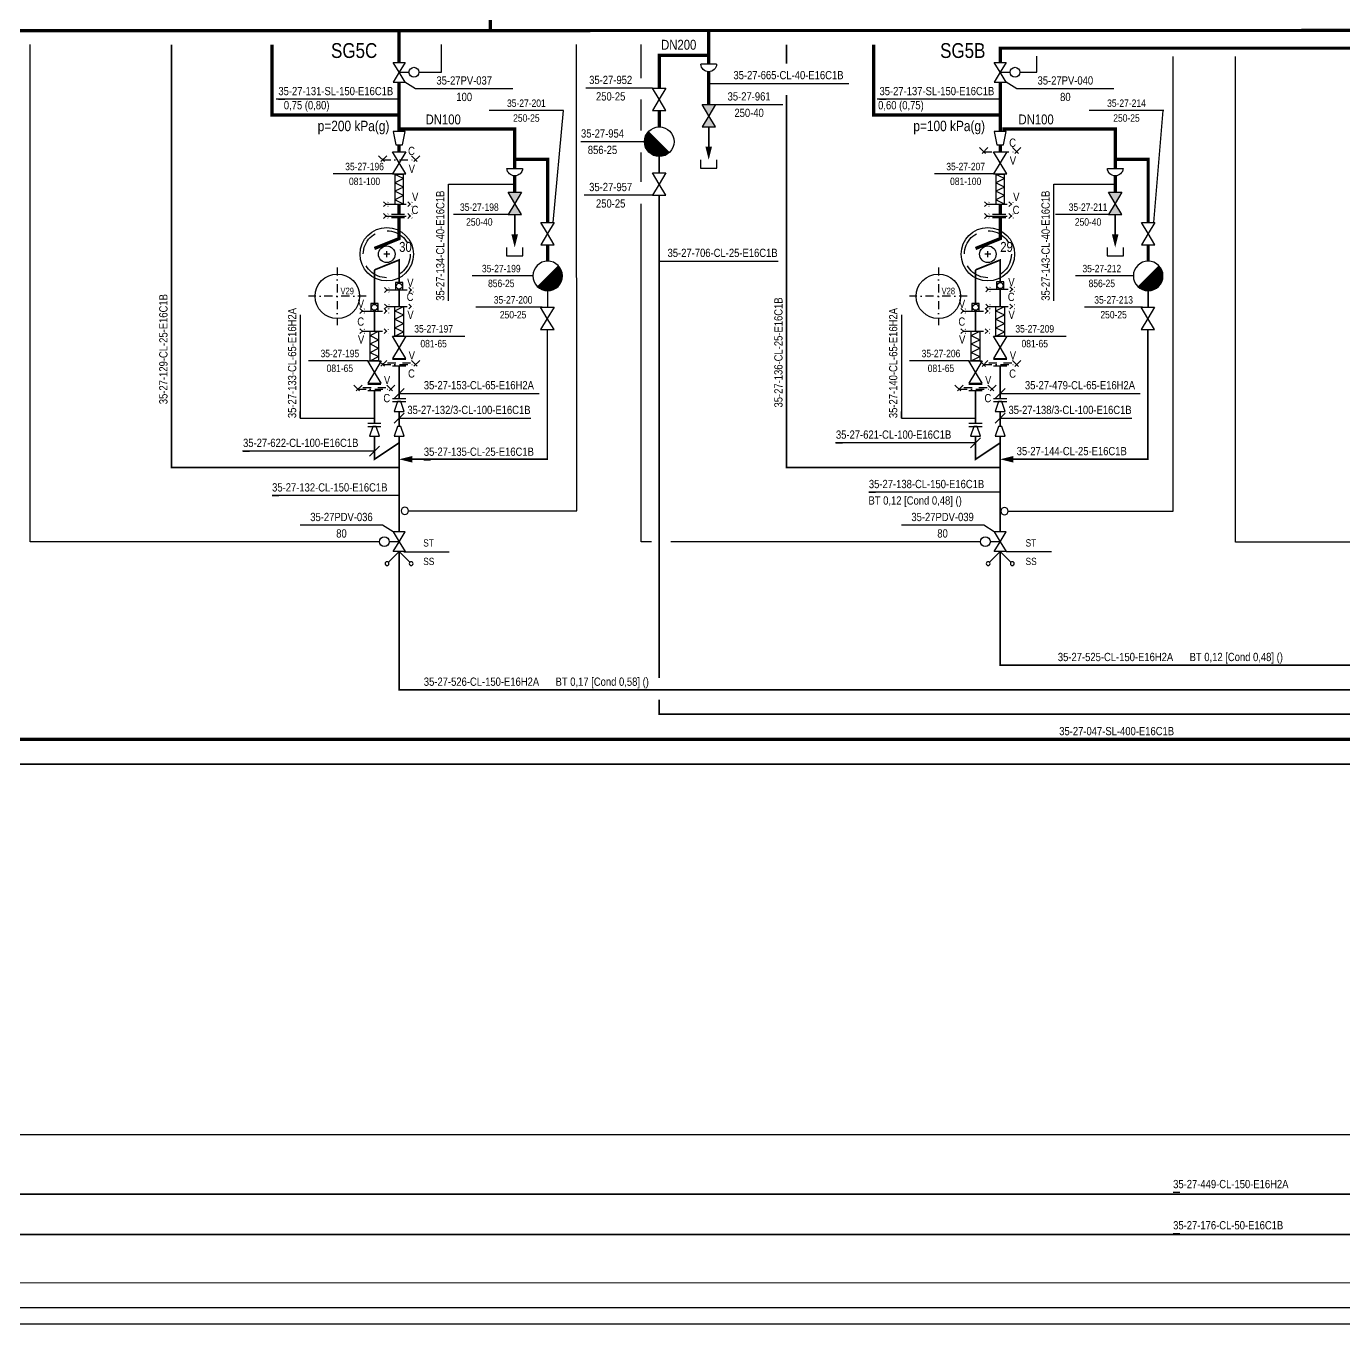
# Model space of a CAD drawing. Header units: millimetres. Extents: x -415 to 12957, y -5 to 599.
# Drawn here: x 3589.3 to 3989.3, y -0.2 to 393.9 of the extents above; entities that cross this region are included whole.
import ezdxf
from ezdxf.enums import TextEntityAlignment as Align

# ---------------------------------------------------------------- set-up
doc = ezdxf.new("R2010")
doc.units = ezdxf.units.MM
doc.header["$LTSCALE"] = 10
doc.header["$MEASUREMENT"] = 0
for name, pattern in [('CENTER', [2, 1.25, -0.25, 0.25, -0.25]), ('DASHDOT2', [0.5, 0.25, -0.125, 0, -0.125]), ('DASHED', [0.75, 0.5, -0.25])]:
    doc.linetypes.add(name, pattern=pattern)
doc.layers.get('0').update_dxf_attribs({"linetype": 'CONTINUOUS'})
doc.layers.add('BALANSSI', color=3, linetype='CONTINUOUS', lineweight=25)
for name, color, linetype in [('HOYRYRYHMIEN NIMET', 30, 'CONTINUOUS'), ('KUIVATUSSYLINTERIN_N', 7, 'CONTINUOUS'), ('KUIVATUSSYLINTERIT', 31, 'CONTINUOUS'), ('METALLILETKUT', 7, 'CONTINUOUS'), ('NAKOLASIT', 7, 'CONTINUOUS'), ('P-A-SHEET', 3, 'CONTINUOUS'), ('P-COND', 4, 'CONTINUOUS'), ('P-CVPOS', 7, 'CONTINUOUS'), ('P-DELIVERY_LIMIT', 1, 'DASHDOT2'), ('P-FITTINGS', 7, 'CONTINUOUS'), ('P-INSTRU', 7, 'CONTINUOUS'), ('P-LINEPOS', 7, 'CONTINUOUS'), ('P-OTHER', 7, 'CONTINUOUS'), ('P-STEAM1', 6, 'CONTINUOUS'), ('P-SYMB', 7, 'CONTINUOUS'), ('P-TEXT', 7, 'CONTINUOUS'), ('P-VALVEPOS', 7, 'CONTINUOUS'), ('P-VENTS', 7, 'CONTINUOUS'), ('P-WATER', 3, 'CONTINUOUS'), ('VAC-TELA_NUMEROT', 7, 'CONTINUOUS'), ('VAC-TELAT', 31, 'CONTINUOUS'), ('VEDENEROTTIMET', 7, 'CONTINUOUS')]:
    doc.layers.add(name, color=color, linetype=linetype)
doc.styles.add('ARIAL', font='ARIALN.TTF')
doc.styles.add('ARIALN', font='ARIALN.TTF')
doc.styles.add('MODESTD', font='ARIALN.TTF')
doc.styles.add('ROMANS', font='ARIALN.TTF')
doc.styles.get("Standard").update_dxf_attribs({"font": 'ARIALN.TTF'})

# ---------------------------------------------------------------- blocks, each defined once
blk = doc.blocks.new('PPI_1100A')
at = {"color": 0, "linetype": 'ByBlock'}
blk.add_line((0, 0), (2, 0), dxfattribs=at)
blk = doc.blocks.new('PPI_1000A')
at = {"color": 0, "linetype": 'ByBlock'}
blk.add_line((-1, 0), (1, 0), dxfattribs=at)
blk = doc.blocks.new('PPI_0103B')
at = {"color": 0, "linetype": 'ByBlock'}
blk.add_circle((0, 0), 1.25, dxfattribs=at)
blk = doc.blocks.new('LPoist')
at = {"const_width": 3.75}
blk.add_lwpolyline([(1.33, 2.42, -1), (-1.33, 5.08, -5.843182)], format="xyb", dxfattribs=at)
blk.add_circle((0, 3.75), 3.75)
blk = doc.blocks.new('PPI_0900A')
at = {"color": 0, "linetype": 'ByBlock'}
blk.add_line((-2.5, 0), (2.5, 0), dxfattribs=at)
blk = doc.blocks.new('CVO5B7E')
at = {"color": 0, "linetype": 'Continuous'}
blk.add_lwpolyline([(-1.5, 4.5, -1), (1.5, 4.5, -1), (-1.5, 4.5)], format="xyb", close=True, dxfattribs=at)
blk.add_lwpolyline([(0, 0), (0, 3)], dxfattribs=at)
at = {"layer": 'P-VENTS', "color": 0, "linetype": 'Continuous'}
for points in [[(-3, -1.8), (-3, 1.8), (0, 0)], [(3, -1.8), (3, 1.8), (0, 0)]]:
    blk.add_lwpolyline(points, close=True, dxfattribs=at)
blk = doc.blocks.new('CVO5BA3')
at = {"color": 0, "linetype": 'Continuous'}
blk.add_lwpolyline([(-1.5, 4.5, -1), (1.5, 4.5, -1), (-1.5, 4.5)], format="xyb", close=True, dxfattribs=at)
blk.add_lwpolyline([(0, 0), (0, 3)], dxfattribs=at)
at = {"layer": 'P-VENTS', "color": 0, "linetype": 'Continuous'}
for points in [[(-3, -1.8), (-3, 1.8), (0, 0)], [(3, -1.8), (3, 1.8), (0, 0)]]:
    blk.add_lwpolyline(points, close=True, dxfattribs=at)
blk = doc.blocks.new('P7A1100')
at = {"color": 0, "linetype": 'ByBlock'}
for points in [[(-3, -1.8), (-3, 1.8), (0, 0)], [(3, -1.8), (3, 1.8), (0, 0)]]:
    blk.add_lwpolyline(points, close=True, dxfattribs=at)
blk = doc.blocks.new('P7A1305')
at = {"color": 0, "linetype": 'ByBlock'}
blk.add_solid([(-4, -1), (-4, 1), (0, 0)], dxfattribs=at)
blk = doc.blocks.new('LAI2587')
for p, q in [((0, 0), (2.5, 0)), ((0, -8.75), (0, 0)), ((2.5, 0), (2.5, -8.75)), ((2.5, -8.75), (0, -8.75))]:
    blk.add_line(p, q)
blk = doc.blocks.new('FLEXIBLE-JOINT')
for p, q in [((1.25, 8.75), (-1.25, 7.5)), ((1.25, 6.25), (-1.25, 7.5)), ((1.25, 6.25), (-1.25, 5)), ((1.25, 3.75), (-1.25, 5)), ((1.25, 3.75), (-1.25, 2.5)), ((1.25, 1.25), (-1.25, 2.5)), ((1.25, 1.25), (-1.25, 0))]:
    blk.add_line(p, q)
at = {"rotation": 180}
blk.add_blockref('LAI2587', (1.25, 0), dxfattribs=at)
blk = doc.blocks.new('PRO66DD')
h = blk.add_hatch(color=0)
h.paths.add_polyline_path([(-3, 1.8), (-3, -1.8), (0, 0)])
h.paths.add_polyline_path([(3, -1.8), (3, 1.8), (0, 0)])
at = {"layer": 'P-VENTS', "color": 0, "linetype": 'Continuous'}
for points in [[(-3, -1.8), (-3, 1.8), (0, 0)], [(3, -1.8), (3, 1.8), (0, 0)]]:
    blk.add_lwpolyline(points, close=True, dxfattribs=at)
blk = doc.blocks.new('P7A1210')
at = {"color": 0, "linetype": 'ByBlock'}
blk.add_lwpolyline([(-3, 1.5), (-3, -1.5), (0, -0.5), (0, 0.5)], close=True, dxfattribs=at)
blk = doc.blocks.new('P7A1215')
at = {"color": 0, "linetype": 'ByBlock'}
for p, q in [((0, 2), (0, -2)), ((1, 2), (1, -2))]:
    blk.add_line(p, q, dxfattribs=at)
blk = doc.blocks.new('p7a1370')
at = {"color": 0, "linetype": 'ByBlock'}
for p, q in [((1.25, 1.25), (-1.25, -1.25)), ((-1.25, 1.25), (1.25, -1.25))]:
    blk.add_line(p, q, dxfattribs=at)
blk = doc.blocks.new('A$A7D25')
at = {"layer": 'P-DELIVERY_LIMIT'}
blk.add_lwpolyline([(1.25, 1.25), (11.25, 1.25)], dxfattribs=at)
for p in [(1.25, 1.25), (11.25, 1.25)]:
    blk.add_blockref('p7a1370', p, dxfattribs=at)
blk = doc.blocks.new('P7A1245')
at = {"color": 0, "linetype": 'Continuous'}
for points in [[(-2, 1.8), (-2, -1.8)], [(2, 1), (-2, 1.8)], [(2, -1), (2, 1)], [(-2, -1.8), (2, -1)]]:
    blk.add_lwpolyline(points, dxfattribs=at)
blk = doc.blocks.new('P7A1304')
at = {"color": 0, "linetype": 'ByBlock'}
blk.add_line((1.5, 1.5), (-1.5, -1.5), dxfattribs=at)
blk = doc.blocks.new('PPI_2100A')
at = {"color": 0, "linetype": 'ByBlock'}
blk.add_line((0, 0), (2, 0), dxfattribs=at)
blk = doc.blocks.new('P7A1330')
at = {"color": 0, "linetype": 'ByBlock'}
for q in [(-3.25, 3.25), (3.25, 3.25)]:
    blk.add_line((0, 0), q, dxfattribs=at)
for centre, start, end in [((-3.66, 3.66), 90, 270), ((-3.66, 3.66), 270, 90), ((3.66, 3.66), 90, 270), ((3.66, 3.66), 270, 90)]:
    blk.add_arc(centre, 0.575, start, end, dxfattribs=at)
blk = doc.blocks.new('P7A1325')
at = {"color": 0, "linetype": 'ByBlock'}
for p, q in [((-9, -1.5), (-6, 1.5)), ((-9, 1.5), (-6, -1.5)), ((6, -1.5), (9, 1.5)), ((6, 1.5), (9, -1.5))]:
    blk.add_line(p, q, dxfattribs=at)
at = {"color": 0, "linetype": 'CENTER'}
blk.add_line((-7.5, 0), (7.5, 0), dxfattribs=at)
blk = doc.blocks.new('P7A1241')
at = {"color": 0, "linetype": 'ByBlock'}
for p, q in [((-1, -2), (-1, 2)), ((0, 3.5), (0, 1)), ((1, -2), (1, 2)), ((0, -1), (0, -3.5))]:
    blk.add_line(p, q, dxfattribs=at)

msp = doc.modelspace()

# ---------------------------------------------------------------- linework, layer by layer
at = {"layer": 'KUIVATUSSYLINTERIT', "linetype": 'Continuous'}
for points in [[(3699.64, 324.75), (3697.84, 324.75)], [(3698.74, 323.85), (3698.74, 325.65)], [(3882.14, 324.75), (3880.34, 324.75)], [(3881.24, 323.85), (3881.24, 325.65)]]:
    msp.add_lwpolyline(points, dxfattribs=at)
for centre, radius in [((3698.74, 324.75), 8.11), ((3881.24, 324.75), 8.11), ((3698.74, 324.75), 2.51), ((3881.24, 324.75), 2.51)]:
    msp.add_circle(centre, radius, dxfattribs=at)
at = {"layer": 'KUIVATUSSYLINTERIT', "linetype": 'DASHED', "ltscale": 1.5}
for centre in [(3698.74, 324.75), (3881.24, 324.75)]:
    msp.add_circle(centre, 7.14, dxfattribs=at)
at = {"layer": 'NAKOLASIT'}
for points in [[(3703.61, 313.92), (3703.61, 316.17), (3701.36, 316.17), (3701.36, 313.92)], [(3886.11, 314.11), (3886.11, 316.36), (3883.86, 316.36), (3883.86, 314.11)], [(3696.11, 307.52), (3696.11, 309.77), (3693.86, 309.77), (3693.86, 307.52)], [(3878.61, 307.52), (3878.61, 309.77), (3876.36, 309.77), (3876.36, 307.52)]]:
    msp.add_lwpolyline(points, close=True, dxfattribs=at)
at = {"layer": 'NAKOLASIT', "linetype": 'Continuous'}
for centre in [(3884.99, 315.23), (3702.49, 315.04), (3694.99, 308.64), (3877.49, 308.65)]:
    msp.add_circle(centre, 0.9, dxfattribs=at)
at = {"layer": 'P-A-SHEET', "color": 7, "const_width": 0.35}
for points in [[(-410, 0), (12952.06, 0), (12952.06, 594), (-410, 594)], [(-405, 5), (12947.06, 5), (12947.06, 589), (-405, 589)]]:
    msp.add_lwpolyline(points, close=True, dxfattribs=at)
at = {"layer": 'P-COND', "linetype": 'Continuous', "const_width": 0.5}
for points in [[(3702.49, 260), (3633.41, 260), (3633.41, 388.4)], [(3820.14, 382.59), (3820.14, 388.4)], [(3884.99, 260), (3820.14, 260), (3820.14, 373.08)], [(3781.49, 354.42), (3781.49, 349.42)], [(3781.49, 342.67), (3781.49, 196.12)], [(3694.99, 320), (3702.49, 323), (3702.49, 316.17)], [(3694.99, 320), (3694.99, 309.77)], [(3877.49, 320), (3884.99, 323), (3884.99, 316.36)], [(3877.49, 320), (3877.49, 309.77)], [(3702.49, 313.92), (3702.49, 311.13), (3702.49, 308.88)], [(3747.59, 313.65), (3747.59, 308.65)], [(3884.99, 314.11), (3884.99, 311.13), (3884.99, 308.88)], [(3929.91, 313.65), (3929.91, 308.65)], [(6127.26, 294.62), (6127.26, 307.5), (5149.96, 307.5), (5149.96, 39.42), (2539.99, 39.42), (2539.99, 175)], [(3694.99, 307.52), (3694.99, 303.63), (3694.99, 301.38)], [(3877.49, 307.52), (3877.49, 303.63), (3877.49, 301.38)], [(3747.49, 301.9), (3747.49, 262.5), (3705.56, 262.5)], [(3929.8, 301.9), (3929.8, 262.5), (3888.99, 262.5)], [(3781.49, 189.54), (3781.49, 185.17), (4292.49, 185.17), (4292.49, 165.17)]]:
    msp.add_lwpolyline(points, dxfattribs=at)
at = {"layer": 'P-COND', "const_width": 0.5}
for points in [[(3796.49, 363.42), (3796.49, 355.92)], [(3737.59, 336.8), (3737.59, 329.3)], [(3919.91, 336.8), (3919.91, 329.3)], [(-130.72, 27.08), (2740, 27.14), (2755, 27.14), (5492.84, 27.23), (5492.84, 295), (6065.89, 295), (6065.89, 213.23)], [(3702.49, 281), (3702.49, 287.5), (3702.49, 290.75)], [(3884.99, 281), (3884.99, 287.5), (3884.99, 290.75)], [(3694.99, 273.5), (3694.99, 280), (3694.99, 283.25)], [(3877.49, 273.5), (3877.49, 280), (3877.49, 283.25)], [(3702.49, 277), (3702.49, 272.5)], [(3884.99, 277), (3884.99, 272.5)], [(3694.99, 269.5), (3694.99, 262.5), (3702.49, 267.5)], [(3702.49, 269.5), (3702.49, 240.5)], [(3877.49, 269.5), (3877.49, 262.5), (3884.99, 267.5)], [(3884.99, 269.5), (3884.99, 240.5)], [(4299.99, 166.66), (4299.99, 192.5), (3702.49, 192.5), (3702.49, 234.5)], [(4309.99, 166.66), (4309.99, 200), (3884.99, 200), (3884.99, 234.5)], [(4284.99, 166.66), (4284.99, 170), (3517.49, 170), (3517.49, 175)]]:
    msp.add_lwpolyline(points, dxfattribs=at)
at = {"layer": 'P-CVPOS'}
for points in [[(3737.03, 375), (3707.49, 375), (3704.26, 377)], [(3919.53, 375), (3889.99, 375), (3886.76, 377)], [(3700.69, 240.5), (3697.49, 242.5), (3672.49, 242.5)], [(3883.19, 240.5), (3879.99, 242.5), (3854.99, 242.5)]]:
    msp.add_lwpolyline(points, dxfattribs=at)
at = {"layer": 'P-INSTRU', "linetype": 'Continuous'}
for points in [[(3696.45, 237.43), (3590.49, 237.44), (3590.49, 388.4)], [(3705.36, 246.85), (3756.47, 246.86), (3756.31, 388.4)], [(3708.49, 380), (3715.33, 380), (3715.33, 388.4)], [(3776.01, 378.24), (3776.01, 388.4)], [(3887.42, 246.72), (3937.49, 246.77), (3937.49, 384.74)], [(3776.01, 362.31), (3776.01, 371.68)], [(3776.01, 346.75), (3776.01, 355.64)], [(3779.15, 237.49), (3776.01, 237.49), (3776.01, 340.08)], [(3878.99, 237.49), (3785, 237.49)]]:
    msp.add_lwpolyline(points, dxfattribs=at)
at = {"layer": 'P-INSTRU'}
for points in [[(3891.03, 380.03), (3896.15, 380.03), (3896.15, 384.86)], [(4066.47, 237.37), (3956.44, 237.37), (3956.44, 384.74)], [(1362.79, 103.98), (1514.84, 103.98), (1514.84, 57.5), (5356.15, 57.5), (5356.15, 287.5), (6120.51, 287.5)]]:
    msp.add_lwpolyline(points, dxfattribs=at)
at = {"layer": 'P-LINEPOS'}
for points in [[(3796.49, 376.62), (3803.99, 376.62), (3831.49, 376.62), (3838.99, 376.62)], [(3717.48, 310.63), (3717.48, 346.05), (3737.59, 346.05)], [(3901.27, 310.63), (3901.27, 346.05), (3919.91, 346.05)], [(3781.49, 322.67), (3817.61, 322.67)], [(3702.49, 282.5), (3744.99, 282.5)], [(3884.99, 282.5), (3927.49, 282.5)], [(3702.49, 275), (3742.49, 275)], [(3884.99, 275), (3924.99, 275)], [(3694.99, 265), (3654.99, 265)], [(3877.49, 267.5), (3834.99, 267.5)]]:
    msp.add_lwpolyline(points, dxfattribs=at)
at = {"layer": 'P-OTHER'}
for points in [[(3702.49, 371.78), (3665.14, 371.78)], [(3884.99, 371.78), (3847.64, 371.78)], [(3672.49, 306.35), (3672.49, 275), (3694.99, 275)], [(3854.99, 306.35), (3854.99, 275), (3877.49, 275)], [(3884.99, 252.5), (3845.11, 252.5)], [(3702.49, 251.48), (3663.93, 251.48)], [(3703.91, 234.46), (3717.67, 234.46)], [(3886.79, 234.48), (3900.55, 234.48)]]:
    msp.add_lwpolyline(points, dxfattribs=at)
at = {"layer": 'P-STEAM1', "linetype": 'Continuous', "const_width": 1}
for points in [[(3362.5, 399.65), (3730.17, 399.66), (3730.17, 392.22)], [(3485.31, 392.66), (3729.67, 392.66)], [(3729.67, 392.66), (4094.25, 392.68)], [(3796.49, 382.42), (3796.49, 387.53), (3796.49, 392.67)], [(3702.49, 367.05), (3663.91, 367.02), (3663.91, 388.4)], [(3885.25, 367.01), (3846.61, 367.02), (3846.61, 388.4)], [(3781.49, 375.17), (3781.49, 385.17), (3796.49, 385.17)], [(3796.49, 380.17), (3796.49, 370.17)], [(3781.49, 363.42), (3781.49, 368.42)], [(3737.59, 348.55), (3737.59, 343.55)], [(3919.91, 348.55), (3919.91, 343.55)], [(3702.49, 340), (3702.49, 336.81)], [(3884.99, 340), (3884.99, 336.81)], [(3702.49, 335.81), (3702.49, 329.5), (3694.99, 326.5)], [(3884.99, 335.81), (3884.99, 329.5), (3877.49, 326.5)], [(3747.59, 322.65), (3747.59, 327.65)], [(3929.91, 322.65), (3929.91, 327.65)], [(2163.38, 177.5), (2163.38, 177.5), (4271.61, 177.5), (4271.61, 182.5)]]:
    msp.add_lwpolyline(points, dxfattribs=at)
at = {"layer": 'P-STEAM1', "const_width": 1}
for points in [[(3702.49, 392.5), (3702.49, 383)], [(4079.29, 387.3), (3884.48, 387.3)], [(3884.99, 386.93), (3884.99, 383)], [(3702.49, 362), (3702.49, 377)], [(3884.99, 377), (3884.99, 362)], [(3702.49, 355.88), (3702.49, 358)], [(3884.99, 358), (3884.99, 355.88)]]:
    msp.add_lwpolyline(points, dxfattribs=at)
at = {"layer": 'P-STEAM1', "linetype": 'Continuous'}
for points in [[(3702.49, 362.77, 1, 1, 0), (3737.59, 362.8, 1, 1, 0), (3737.59, 350.8, 0, 0, 0)], [(3885.59, 362.77, 1, 1, 0), (3919.91, 362.8, 1, 1, 0), (3919.91, 350.8, 0, 0, 0)], [(3747.59, 334.4, 1, 1, 0), (3747.59, 353.55, 1, 1, 0), (3737.59, 353.55, 0, 0, 0)], [(3929.91, 334.4, 1, 1, 0), (3929.91, 353.55, 1, 1, 0), (3919.91, 353.55, 0, 0, 0)]]:
    msp.add_lwpolyline(points, format="xyseb", dxfattribs=at)
at = {"layer": 'P-VALVEPOS', "linetype": 'Continuous'}
for points in [[(3779.46, 375.17), (3759.15, 375.17)], [(3779.46, 342.67), (3758.72, 342.67)]]:
    msp.add_lwpolyline(points, dxfattribs=at)
at = {"layer": 'P-VALVEPOS'}
for points in [[(3749.28, 334.4), (3752.43, 368.35), (3729.83, 368.35)], [(3798.51, 370.17), (3818.99, 370.17)], [(3934.62, 368.35), (3912.02, 368.35)], [(3931.59, 334.4), (3934.46, 368.35)], [(3776.99, 358.92), (3757.7, 358.92)], [(3793.99, 353.42), (3793.99, 350.92), (3798.99, 350.92), (3798.99, 353.42)], [(3700.46, 349.12), (3682.49, 349.12)], [(3882.96, 349.12), (3864.99, 349.12)], [(3735.9, 336.8), (3718.98, 336.8)], [(3918.22, 336.8), (3901.76, 336.8)], [(3735.09, 326.8), (3735.09, 324.3), (3740.09, 324.3), (3740.09, 326.8)], [(3917.41, 326.8), (3917.41, 324.3), (3922.41, 324.3), (3922.41, 326.8)], [(3743.09, 318.15), (3724.72, 318.15)], [(3925.41, 318.15), (3907.81, 318.15)], [(3745.9, 308.65), (3725.8, 308.65)], [(3928.22, 308.65), (3910.62, 308.65)], [(3704.51, 299.87), (3722.49, 299.87)], [(3887.01, 299.87), (3904.99, 299.87)], [(3692.96, 292.38), (3674.99, 292.38)], [(3875.46, 292.37), (3857.49, 292.37)]]:
    msp.add_lwpolyline(points, dxfattribs=at)
at = {"layer": 'P-WATER', "const_width": 0.35}
msp.add_lwpolyline([(-315, 12.5), (6789.82, 12.5)], dxfattribs=at)
at = {"layer": 'VAC-TELAT', "linetype": 'DASHDOT2'}
for points in [[(3683.73, 320.75), (3683.73, 303.25)], [(3683.73, 320.75), (3683.73, 303.25)], [(3866.23, 320.75), (3866.23, 303.25)], [(3866.23, 320.75), (3866.23, 303.25)], [(3692.48, 312), (3674.98, 312)], [(3874.98, 312), (3857.48, 312)]]:
    msp.add_lwpolyline(points, dxfattribs=at)
at = {"layer": 'VAC-TELAT', "linetype": 'Continuous'}
for centre in [(3683.73, 312), (3866.23, 312)]:
    msp.add_circle(centre, 6.75, dxfattribs=at)
at = {"layer": 'VEDENEROTTIMET'}
msp.add_lwpolyline([(3798.87, 382.42), (3794.1, 382.42)], dxfattribs=at)
for points in [[(3735.21, 350.8), (3739.98, 350.8, -0.944067)], [(3917.52, 350.8), (3922.29, 350.8, -0.944067)]]:
    msp.add_lwpolyline(points, format="xyb", close=True, dxfattribs=at)
at = {"layer": 'VEDENEROTTIMET', "extrusion": (0, 0, -1)}
msp.add_ellipse((3796.49, 382.55), major_axis=(1.69, 1.69), ratio=1, start_param=0.842924, end_param=3.869465, dxfattribs=at)

# ---------------------------------------------------------------- block references
at = {"layer": 'METALLILETKUT', "yscale": 1.028571429000294, "zscale": 1.028571429000294, "rotation": 180}
for p, xscale in [((3702.49, 349), -1.028571429000294), ((3884.99, 349), -1.028571429000294), ((3702.49, 308.88), 1.028571429000294), ((3884.99, 308.88), 1.028571429000294), ((3694.99, 301.38), 1.028571429000294), ((3877.49, 301.38), 1.028571429000294)]:
    msp.add_blockref('FLEXIBLE-JOINT', p, dxfattribs=dict(at, xscale=xscale))
at = {"layer": 'P-CVPOS', "color": 140, "xscale": -1}
for p in [(3722.26, 375), (3904.76, 375), (3684.99, 242.5), (3867.49, 242.5)]:
    msp.add_blockref('PPI_1000A', p, dxfattribs=at)
at = {"layer": 'P-DELIVERY_LIMIT'}
for p in [(3878.74, 354.62), (3696.24, 352.12), (3696.24, 290.02), (3878.74, 289.99), (3688.74, 282.55), (3871.24, 282.55)]:
    msp.add_blockref('A$A7D25', p, dxfattribs=at)
at = {"layer": 'P-DELIVERY_LIMIT', "xscale": 0.4899999999999999, "yscale": 0.4899999999999999, "zscale": 0.4899999999999999}
for p in [(3702.16, 339.94), (3884.66, 339.94), (3702.16, 336.35), (3884.66, 336.35), (3702.49, 313.91), (3884.99, 314.1), (3694.99, 307.51), (3702.49, 308.88), (3877.49, 307.51), (3884.99, 308.88), (3694.99, 301.38), (3877.49, 301.38)]:
    msp.add_blockref('P7A1325', p, dxfattribs=at)
at = {"layer": 'P-FITTINGS'}
for name, p, rotation in [('P7A1245', (3702.49, 360), 270), ('P7A1245', (3884.99, 360), 270), ('P7A1215', (3702.16, 336.81), 270), ('P7A1215', (3884.66, 336.81), 270), ('P7A1241', (3702.49, 291.75), 90), ('P7A1241', (3884.99, 291.75), 90), ('P7A1241', (3694.99, 284.25), 90), ('P7A1241', (3877.49, 284.25), 90), ('P7A1215', (3702.49, 280), 90), ('P7A1210', (3702.49, 280), 90), ('P7A1215', (3884.99, 280), 90), ('P7A1210', (3884.99, 280), 90), ('P7A1215', (3694.99, 272.5), 90), ('P7A1210', (3694.99, 272.5), 90), ('P7A1210', (3702.49, 272.5), 90), ('P7A1215', (3877.49, 272.5), 90), ('P7A1210', (3877.49, 272.5), 90), ('P7A1210', (3884.99, 272.5), 90)]:
    msp.add_blockref(name, p, dxfattribs=dict(at, rotation=rotation))
at = {"layer": 'P-INSTRU', "color": 140, "xscale": -0.899999999999636, "yscale": 0.899999999999636, "zscale": 0.899999999999636, "rotation": 270}
for p in [(3704.24, 246.85), (3886.3, 246.77)]:
    msp.add_blockref('PPI_0103B', p, dxfattribs=at)
at = {"layer": 'P-LINEPOS', "color": 140}
for name, p in [('PPI_1100A', (3803.99, 376.62)), ('PPI_1100A', (3665.83, 371.78)), ('PPI_1100A', (3848.33, 371.78)), ('PPI_1100A', (3783.99, 322.67)), ('PPI_1100A', (3709.99, 282.5)), ('PPI_1100A', (3892.49, 282.5)), ('PPI_2100A', (3704.99, 275)), ('PPI_2100A', (3887.49, 275)), ('PPI_1100A', (3655.11, 265)), ('PPI_1100A', (3835.11, 267.5)), ('PPI_1100A', (3709.99, 262.31)), ('PPI_1100A', (3889.99, 262.5)), ('PPI_1100A', (3845.11, 252.5)), ('PPI_1100A', (3663.93, 251.48)), ('PPI_1100A', (3902.49, 200)), ('PPI_1100A', (3709.99, 192.5)), ('PPI_1100A', (3902.91, 177.5)), ('PPI_1100A', (3937.49, 40)), ('PPI_1100A', (3937.49, 27.5))]:
    msp.add_blockref(name, p, dxfattribs=at)
at = {"layer": 'P-LINEPOS', "color": 140, "rotation": 90}
for p in [(3717.48, 310.63), (3901.27, 310.63), (3633.41, 279.23), (3820.14, 278.23), (3672.49, 275), (3854.99, 275)]:
    msp.add_blockref('PPI_1100A', p, dxfattribs=at)
at = {"layer": 'P-LINEPOS'}
for p in [(3702.49, 282.5), (3884.99, 282.5), (3702.49, 275), (3884.99, 275), (3877.49, 267.5), (3694.99, 265)]:
    msp.add_blockref('P7A1304', p, dxfattribs=at)
at = {"layer": 'P-SYMB'}
for p, xscale, yscale, zscale in [((3781.49, 354.42), 1.199999999998909, 1.200000000000045, 1.2), ((3747.59, 313.65), -1.199999999999818, 1.199999999999818, 1.199999999999818), ((3929.91, 313.65), -1.199999999999818, 1.199999999999818, 1.199999999999818)]:
    msp.add_blockref('LPoist', p, dxfattribs=dict(at, xscale=xscale, yscale=yscale, zscale=zscale))
for name, p, rotation in [('P7A1305', (3796.49, 353.42), 270), ('P7A1305', (3737.59, 326.8), 270), ('P7A1305', (3919.91, 326.8), 270), ('P7A1305', (3702.49, 262.5), 180), ('P7A1305', (3884.99, 262.5), 180), ('P7A1330', (3702.49, 234.5), 180), ('P7A1330', (3884.99, 234.5), 180)]:
    msp.add_blockref(name, p, dxfattribs=dict(at, rotation=rotation))
at = {"layer": 'P-VALVEPOS', "color": 140, "linetype": 'Continuous', "rotation": 180}
for p in [(3766.72, 375.17), (3766.72, 342.67)]:
    msp.add_blockref('PPI_0900A', p, dxfattribs=at)
at = {"layer": 'P-VALVEPOS', "color": 140, "yscale": 0.9, "zscale": 0.9}
for p, xscale in [((3741.13, 368.35), -0.9), ((3923.32, 368.35), -0.9), ((3692, 349.12), -0.9), ((3874.5, 349.12), -0.9), ((3726.85, 336.8), -0.9), ((3911.66, 336.8), -0.9), ((3733.51, 318.15), -0.9), ((3915.83, 318.15), -0.9), ((3737.1, 308.65), -0.9), ((3919.42, 308.65), -0.9), ((3712.97, 299.87), 0.9), ((3895.47, 299.87), 0.9), ((3684.5, 292.38), -0.9), ((3867, 292.37), -0.9)]:
    msp.add_blockref('PPI_0900A', p, dxfattribs=dict(at, xscale=xscale))
at = {"layer": 'P-VALVEPOS', "color": 140}
msp.add_blockref('PPI_0900A', (3808.75, 370.17), dxfattribs=at)
at = {"layer": 'P-VALVEPOS', "color": 140, "rotation": 180}
msp.add_blockref('PPI_0900A', (3764.24, 358.92), dxfattribs=at)
at = {"layer": 'P-VENTS'}
for name, p, rotation in [('CVO5B7E', (3702.49, 380), 270), ('CVO5B7E', (3884.99, 380), 270), ('CVO5BA3', (3702.49, 237.5), 90), ('CVO5BA3', (3884.99, 237.5), 90)]:
    msp.add_blockref(name, p, dxfattribs=dict(at, rotation=rotation))
at = {"layer": 'P-VENTS', "rotation": 270}
for name, p, xscale, yscale, zscale in [('P7A1100', (3781.49, 371.79), 1.125, 1.125, 1.125), ('PRO66DD', (3796.49, 366.79), 1.125000000000022, 1.125000000000022, 1.125000000000022), ('P7A1100', (3702.49, 352.5), 1.125, 1.125, 1.125), ('P7A1100', (3884.99, 352.5), 1.125, 1.125, 1.125), ('P7A1100', (3781.49, 346.04), 1.125, 1.125, 1.125), ('PRO66DD', (3737.59, 340.17), 1.125000000000022, 1.125000000000022, 1.125000000000022), ('PRO66DD', (3919.91, 340.17), 1.125000000000022, 1.125000000000022, 1.125000000000022), ('P7A1100', (3747.59, 331.03), 1.125, 1.125, 1.125), ('P7A1100', (3929.91, 331.03), 1.125, 1.125, 1.125), ('P7A1100', (3747.49, 305.28), 1.125, 1.125, 1.125), ('P7A1100', (3929.8, 305.28), 1.125, 1.125, 1.125), ('P7A1100', (3702.49, 296.49), 1.125, 1.125, 1.125), ('P7A1100', (3884.99, 296.5), 1.125, 1.125, 1.125), ('P7A1100', (3694.99, 289), 1.125, 1.125, 1.125), ('P7A1100', (3877.49, 289), 1.125, 1.125, 1.125)]:
    msp.add_blockref(name, p, dxfattribs=dict(at, xscale=xscale, yscale=yscale, zscale=zscale))

# ---------------------------------------------------------------- texts
at = {"layer": 'BALANSSI', "linetype": 'Continuous'}
for s, p in [('p=200 kPa(g)', (3677.77, 362.12)), ('p=100 kPa(g)', (3858.61, 362.12))]:
    msp.add_text(s, height=3.15, dxfattribs=at).set_placement(p)
at = {"layer": 'HOYRYRYHMIEN NIMET', "linetype": 'Continuous', "style": 'MODESTD'}
for s, p in [('SG5C', (3681.82, 384.33)), ('SG5B', (3866.74, 384.33))]:
    msp.add_text(s, height=4.5, dxfattribs=at).set_placement(p)
at = {"layer": 'KUIVATUSSYLINTERIN_N', "style": 'ARIALN'}
for s, p in [('30', (3702.5, 326.98)), ('29', (3885, 326.98))]:
    msp.add_text(s, height=3, dxfattribs=at).set_placement(p, align=Align.MIDDLE_LEFT)
at = {"layer": 'P-CVPOS', "color": 140, "style": 'ARIAL'}
for s, p in [('35-27PV-037', (3722.26, 377.5)), ('35-27PV-040', (3904.76, 377.5)), ('100', (3722.26, 372.5)), ('80', (3904.76, 372.5)), ('35-27PDV-036', (3684.99, 245)), ('35-27PDV-039', (3867.49, 245)), ('80', (3684.99, 240)), ('80', (3867.49, 240))]:
    msp.add_text(s, height=2.5, dxfattribs=at).set_placement(p, align=Align.MIDDLE)
at = {"layer": 'P-DELIVERY_LIMIT', "linetype": 'Continuous', "style": 'MODESTD'}
for s, p in [('ST', (3709.81, 236.02)), ('ST', (3892.69, 236.03)), ('SS', (3709.81, 230.4)), ('SS', (3892.69, 230.41))]:
    msp.add_text(s, height=2.205, dxfattribs=at).set_placement(p)
at = {"layer": 'P-DELIVERY_LIMIT', "linetype": 'Continuous', "style": 'ROMANS'}
for p in [(3707.27, 354.86), (3889.77, 357.36), (3708.33, 336.95), (3890.83, 336.95), (3706.86, 310.56), (3889.36, 310.56), (3691.86, 303.06), (3874.36, 303.06), (3707.27, 287.3), (3889.77, 287.27), (3699.77, 279.83), (3882.27, 279.82)]:
    msp.add_attdef('C', text='', height=2.5, rotation=359.8896, dxfattribs=at).set_placement(p, align=Align.RIGHT)
for p in [(3887.89, 351.93), (3705.39, 349.43), (3706.41, 340.91), (3888.91, 340.91), (3704.94, 314.84), (3887.44, 315.02), (3689.94, 308.43), (3872.44, 308.43), (3704.99, 305.13), (3887.49, 305.13), (3689.99, 297.63), (3872.49, 297.63), (3705.39, 292.81), (3887.89, 292.78), (3697.89, 285.34), (3880.39, 285.34)]:
    msp.add_attdef('V', p, '', height=2.5, rotation=359.8896, dxfattribs=at)
at = {"layer": 'P-LINEPOS', "color": 140, "style": 'ARIAL'}
for s, p in [('35-27-665-CL-40-E16C1B', (3803.99, 379.12)), ('35-27-131-SL-150-E16C1B', (3665.83, 374.28)), ('35-27-137-SL-150-E16C1B', (3848.33, 374.28)), ('0,75 (0,80)', (3667.49, 370)), ('0,60 (0,75)', (3847.92, 370)), ('35-27-706-CL-25-E16C1B', (3783.99, 325.17)), ('35-27-153-CL-65-E16H2A', (3709.99, 285)), ('35-27-479-CL-65-E16H2A', (3892.49, 285)), ('35-27-132/3-CL-100-E16C1B', (3704.99, 277.5)), ('35-27-138/3-CL-100-E16C1B', (3887.49, 277.5)), ('35-27-622-CL-100-E16C1B', (3655.11, 267.5)), ('35-27-621-CL-100-E16C1B', (3835.11, 270)), ('35-27-135-CL-25-E16C1B', (3709.99, 264.81)), ('35-27-144-CL-25-E16C1B', (3889.99, 265)), ('35-27-138-CL-150-E16C1B', (3845.11, 255)), ('35-27-132-CL-150-E16C1B', (3663.93, 253.98)), ('BT 0,12 [Cond 0,48] ()', (3844.99, 250)), ('35-27-525-CL-150-E16H2A', (3902.49, 202.5)), ('BT 0,12 [Cond 0,48] ()', (3942.49, 202.5)), ('35-27-526-CL-150-E16H2A', (3709.99, 195)), ('BT 0,17 [Cond 0,58] ()', (3749.99, 195)), ('35-27-047-SL-400-E16C1B', (3902.91, 180)), ('35-27-449-CL-150-E16H2A', (3937.49, 42.5)), ('35-27-176-CL-50-E16C1B', (3937.49, 30))]:
    msp.add_text(s, height=2.5, dxfattribs=at).set_placement(p, align=Align.MIDDLE_LEFT)
for s, p in [('35-27-134-CL-40-E16C1B', (3714.98, 310.63)), ('35-27-143-CL-40-E16C1B', (3898.77, 310.63)), ('35-27-129-CL-25-E16C1B', (3630.91, 279.23)), ('35-27-133-CL-65-E16H2A', (3669.99, 275)), ('35-27-136-CL-25-E16C1B', (3817.64, 278.23)), ('35-27-140-CL-65-E16H2A', (3852.49, 275))]:
    msp.add_text(s, height=2.5, rotation=90, dxfattribs=at).set_placement(p, align=Align.MIDDLE_LEFT)
at = {"layer": 'P-TEXT', "style": 'ARIALN'}
for s, p in [('DN200', (3782.03, 388.34)), ('DN100', (3710.53, 365.67)), ('DN100', (3890.53, 365.67))]:
    msp.add_text(s, height=3, dxfattribs=at).set_placement(p, align=Align.MIDDLE_LEFT)
at = {"layer": 'P-VALVEPOS', "color": 140, "style": 'ARIAL'}
for s, height, p in [('35-27-952', 2.5, (3766.72, 377.67)), ('250-25', 2.5, (3766.72, 372.67)), ('35-27-961', 2.5, (3808.75, 372.67)), ('35-27-201', 2.25, (3741.13, 370.6)), ('250-40', 2.5, (3808.75, 367.67)), ('35-27-214', 2.25, (3923.32, 370.6)), ('250-25', 2.25, (3741.13, 366.1)), ('250-25', 2.25, (3923.32, 366.1)), ('35-27-954', 2.5, (3764.24, 361.42)), ('856-25', 2.5, (3764.24, 356.42)), ('35-27-196', 2.25, (3692, 351.38)), ('35-27-207', 2.25, (3874.5, 351.38)), ('081-100', 2.25, (3692, 346.88)), ('081-100', 2.25, (3874.5, 346.88)), ('35-27-957', 2.5, (3766.72, 345.17)), ('35-27-198', 2.25, (3726.85, 339.05)), ('250-25', 2.5, (3766.72, 340.17)), ('35-27-211', 2.25, (3911.66, 339.05)), ('250-40', 2.25, (3726.85, 334.55)), ('250-40', 2.25, (3911.66, 334.55)), ('35-27-199', 2.25, (3733.51, 320.4)), ('35-27-212', 2.25, (3915.83, 320.4)), ('856-25', 2.25, (3733.51, 315.9)), ('856-25', 2.25, (3915.83, 315.9)), ('35-27-200', 2.25, (3737.1, 310.9)), ('35-27-213', 2.25, (3919.42, 310.9)), ('250-25', 2.25, (3737.1, 306.4)), ('250-25', 2.25, (3919.42, 306.4)), ('35-27-197', 2.25, (3712.97, 302.12)), ('35-27-209', 2.25, (3895.47, 302.12)), ('081-65', 2.25, (3712.97, 297.62)), ('081-65', 2.25, (3895.47, 297.62)), ('35-27-195', 2.25, (3684.5, 294.63)), ('35-27-206', 2.25, (3867, 294.62)), ('081-65', 2.25, (3684.5, 290.13)), ('081-65', 2.25, (3867, 290.12))]:
    msp.add_text(s, height=height, dxfattribs=at).set_placement(p, align=Align.MIDDLE)
at = {"layer": 'VAC-TELA_NUMEROT', "style": 'ARIALN'}
for s, p in [('V29', (3684.69, 313.6)), ('V28', (3867.19, 313.6))]:
    msp.add_text(s, height=2, dxfattribs=at).set_placement(p, align=Align.MIDDLE_LEFT)

doc.saveas('drawing.dxf')
